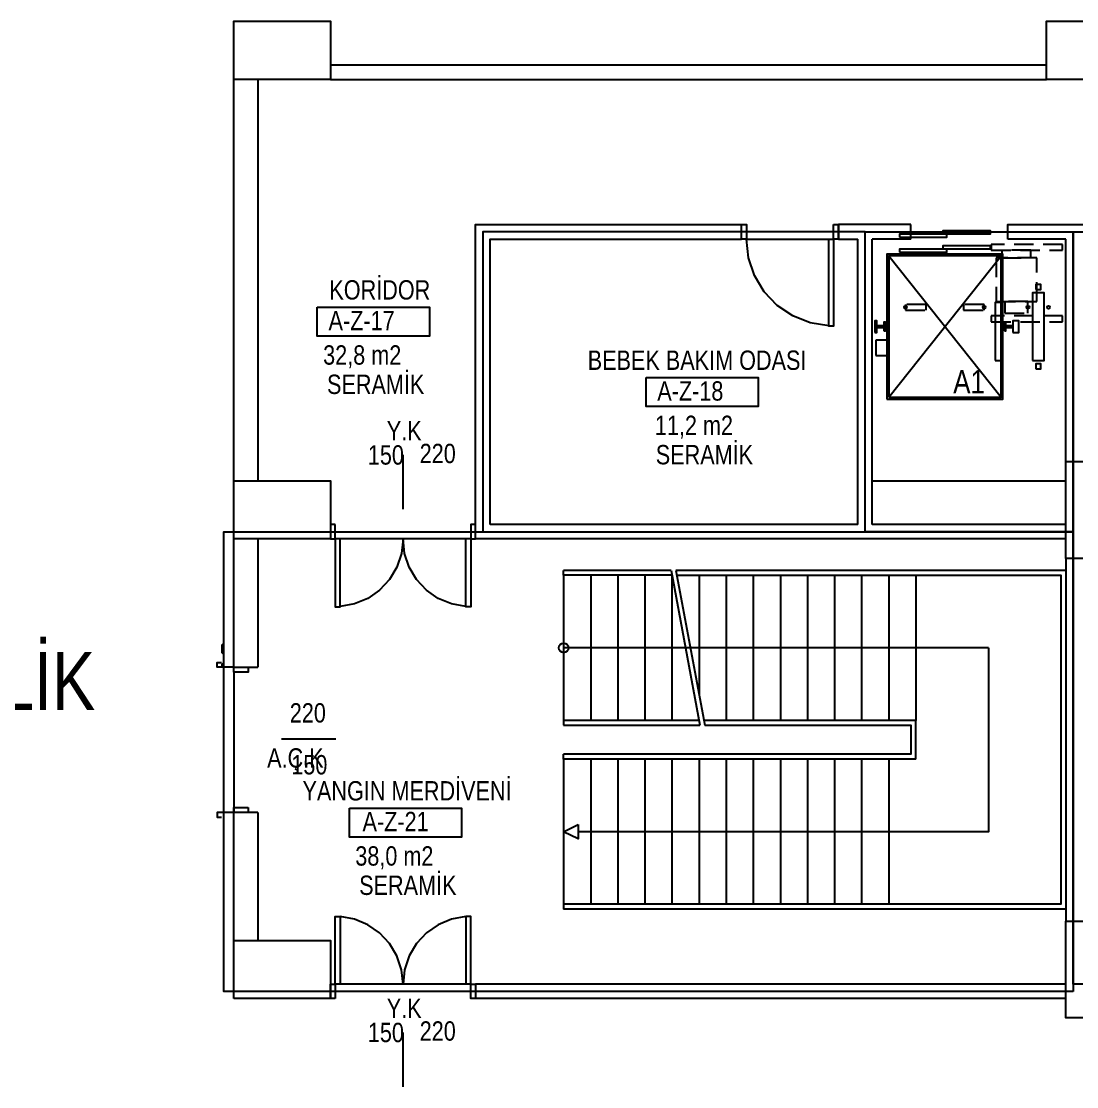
# Model space of a CAD drawing. Header units: centimetres. Extents: x 0 to 12606, y -30 to 2970.
# Drawn here: x 1160 to 1705, y 1226 to 1777 of the extents above; entities that cross this region are included whole.
import ezdxf
from ezdxf.enums import TextEntityAlignment as Align

# ---------------------------------------------------------------- set-up
doc = ezdxf.new("R2010")
doc.units = ezdxf.units.CM
doc.linetypes.add('DASHED', pattern=[15, 10, -5])
for name, color, linetype in [('SCOTT-ANTET', 4, 'CONTINUOUS'), ('SCOTT-HALAT', 6, 'CONTINUOUS'), ('SCOTT-ISARET', 1, 'CONTINUOUS'), ('SCOTT-KA', 30, 'CONTINUOUS'), ('SCOTT-KABIN', 5, 'CONTINUOUS'), ('SCOTT-KAPI', 3, 'CONTINUOUS'), ('SCOTT-MIMARI', 8, 'CONTINUOUS'), ('SCOTT-MOTOR-GIZLI', 6, 'DASHED'), ('SCOTT-RAY', 1, 'CONTINUOUS')]:
    doc.layers.add(name, color=color, linetype=linetype)
doc.styles.get("Standard").update_dxf_attribs({"font": 'arial.ttf', "width": 0.8})

msp = doc.modelspace()

# ---------------------------------------------------------------- linework, layer by layer
at = {"layer": 'SCOTT-HALAT'}
for centre in [(1616.95, 1629.05), (1657.55, 1629.05), (1680.2, 1629.05), (1690.8, 1629.05)]:
    msp.add_circle(centre, 0.75, dxfattribs=at)
at = {"layer": 'SCOTT-KA'}
msp.add_lwpolyline([(1682.5, 1601.55), (1688.5, 1601.55), (1688.5, 1636.55), (1682.5, 1636.55)], close=True, dxfattribs=at)
at = {"layer": 'SCOTT-KABIN'}
for p, q in [((1608.25, 1582.55), (1666.25, 1655.55)), ((1608.25, 1655.55), (1666.25, 1582.55))]:
    msp.add_line(p, q, dxfattribs=at)
for points in [[(1607.25, 1581.55), (1667.25, 1581.55), (1667.25, 1656.55), (1607.25, 1656.55)], [(1608.25, 1582.55), (1666.25, 1582.55), (1666.25, 1655.55), (1608.25, 1655.55)], [(1663.25, 1601.55), (1666.25, 1601.55), (1666.25, 1631.55), (1663.25, 1631.55)]]:
    msp.add_lwpolyline(points, close=True, dxfattribs=at)
at = {"layer": 'SCOTT-KAPI'}
for points in [[(1636.25, 1667.05), (1660.75, 1667.05), (1660.75, 1668.55), (1636.25, 1668.55)], [(1613.75, 1665.3), (1638.25, 1665.3), (1638.25, 1666.8), (1613.75, 1666.8)], [(1613.75, 1657.55), (1638.25, 1657.55), (1638.25, 1659.05), (1613.75, 1659.05)], [(1636.25, 1659.3), (1660.75, 1659.3), (1660.75, 1660.8), (1636.25, 1660.8)]]:
    msp.add_lwpolyline(points, close=True, dxfattribs=at)
at = {"layer": 'SCOTT-MIMARI'}
for p, q in [((1269.74, 1539.3), (1269.74, 1746.8)), ((1282.24, 1746.8), (1282.24, 1539.3)), ((1532.24, 1664.3), (1532.24, 1671.8)), ((1619.74, 1671.8), (1582.24, 1671.8)), ((1582.24, 1664.3), (1582.24, 1671.8)), ((1534.74, 1664.3), (1579.74, 1664.3)), ((1592.24, 1516.8), (1592.24, 1664.3)), ((1619.74, 1664.3), (1599.74, 1664.3)), ((1599.74, 1516.8), (1599.74, 1664.3)), ((1699.74, 1664.3), (1669.74, 1664.3)), ((1699.74, 1549.3), (1699.74, 1664.3)), ((1599.74, 1539.3), (1699.74, 1539.3)), ((1592.24, 1516.8), (1402.24, 1516.8)), ((1699.74, 1516.8), (1599.74, 1516.8)), ((1269.74, 1443.05), (1269.74, 1509.3)), ((1282.24, 1509.3), (1282.24, 1443.05)), ((1392.24, 1509.3), (1322.24, 1509.3)), ((1699.74, 1499.3), (1699.74, 1311.8)), ((1495.77, 1493.05), (1440.24, 1493.05)), ((1699.74, 1493.05), (1498.27, 1493.05)), ((1496.24, 1490.55), (1440.24, 1490.55)), ((1269.74, 1443.05), (1264.74, 1443.05)), ((1269.74, 1440.55), (1269.74, 1370.55)), ((1510.24, 1415.55), (1440.24, 1415.55)), ((1440.24, 1415.55), (1440.24, 1413.05)), ((1622.24, 1415.55), (1512.74, 1415.55)), ((1622.24, 1395.55), (1622.24, 1415.55)), ((1440.24, 1395.55), (1440.24, 1398.05)), ((1622.24, 1395.55), (1440.24, 1395.55)), ((1269.74, 1368.05), (1264.74, 1368.05)), ((1282.24, 1368.05), (1269.74, 1368.05)), ((1269.74, 1301.8), (1269.74, 1368.05)), ((1282.24, 1368.05), (1282.24, 1301.8)), ((1440.24, 1320.55), (1440.24, 1318.05)), ((1699.74, 1318.05), (1440.24, 1318.05)), ((1319.74, 1279.3), (1319.74, 1271.8)), ((1392.24, 1279.3), (1322.24, 1279.3)), ((1699.74, 1279.3), (1394.74, 1279.3)), ((1394.74, 1279.3), (1394.74, 1271.8)), ((1699.74, 1271.8), (1394.74, 1271.8))]:
    msp.add_line(p, q, dxfattribs=at)
for points in [[(1269.74, 1746.8), (1269.74, 1776.8), (1319.74, 1776.8), (1319.74, 1746.8), (1269.74, 1746.8)], [(1689.74, 1746.8), (1689.74, 1776.8), (1739.74, 1776.8), (1739.74, 1746.8), (1689.74, 1746.8)], [(1319.74, 1754.3), (1689.74, 1754.3)], [(1319.74, 1746.8), (1689.74, 1746.8)], [(1699.74, 1509.3), (1394.74, 1509.3), (1394.74, 1671.8), (1532.24, 1671.8)], [(1398.49, 1513.05), (1595.99, 1513.05), (1595.99, 1668.05), (1398.49, 1668.05), (1398.49, 1513.05)], [(1532.24, 1671.8), (1534.74, 1671.8), (1534.74, 1664.3), (1532.24, 1664.3), (1532.24, 1671.8)], [(1579.74, 1671.8), (1582.24, 1671.8), (1582.24, 1664.3), (1579.74, 1664.3), (1579.74, 1671.8)], [(1703.49, 1513.05), (1595.99, 1513.05), (1595.99, 1668.05), (1703.49, 1668.05), (1703.49, 1513.05)], [(1619.74, 1664.3), (1619.74, 1671.8)], [(1669.74, 1664.3), (1669.74, 1671.8), (1789.74, 1671.8)], [(1703.49, 1668.05), (1929.74, 1668.05), (1929.74, 1279.3), (1703.49, 1279.3), (1703.49, 1668.05)], [(1402.24, 1516.8), (1402.24, 1664.3), (1532.24, 1664.3)], [(1577.24, 1619.37), (1567.65, 1620.95), (1558.62, 1624.56), (1550.58, 1630.02), (1543.9, 1637.09), (1538.89, 1645.42), (1535.79, 1654.63), (1534.74, 1664.3)], [(1579.74, 1664.3), (1579.74, 1619.3), (1577.24, 1619.3), (1577.24, 1664.3)], [(1582.24, 1664.3), (1592.24, 1664.3)], [(1312.94, 1629.07), (1370.94, 1629.07), (1370.94, 1614.07), (1312.94, 1614.07), (1312.94, 1629.07)], [(1482.82, 1592.71), (1540.82, 1592.71), (1540.82, 1577.71), (1482.82, 1577.71), (1482.82, 1592.71)], [(1357.24, 1524.71), (1357.24, 1552.71)], [(1729.74, 1499.3), (1699.74, 1499.3), (1699.74, 1549.3), (1729.74, 1549.3), (1729.74, 1499.3)], [(1269.74, 1509.3), (1269.74, 1539.3), (1319.74, 1539.3), (1319.74, 1509.3), (1269.74, 1509.3)], [(1322.24, 1516.8), (1319.74, 1516.8), (1319.74, 1509.3), (1322.24, 1509.3), (1322.24, 1516.8)], [(1394.74, 1516.8), (1392.24, 1516.8), (1392.24, 1509.3), (1394.74, 1509.3), (1394.74, 1516.8)], [(1703.49, 1275.55), (1264.74, 1275.55), (1264.74, 1513.05), (1703.49, 1513.05), (1703.49, 1275.55)], [(1322.24, 1509.3), (1322.24, 1474.3), (1324.74, 1474.3), (1324.74, 1509.3)], [(1357.24, 1509.3), (1356.44, 1501.86), (1354.08, 1494.76), (1350.26, 1488.32), (1345.16, 1482.85), (1339.01, 1478.58), (1332.1, 1475.72), (1324.74, 1474.39)], [(1389.74, 1474.39), (1382.37, 1475.72), (1375.46, 1478.58), (1369.32, 1482.85), (1364.22, 1488.32), (1360.4, 1494.76), (1358.04, 1501.86), (1357.24, 1509.3)], [(1392.24, 1509.3), (1392.24, 1474.3), (1389.74, 1474.3), (1389.74, 1509.3)], [(1440.24, 1490.55), (1440.24, 1493.05)], [(1495.77, 1493.05), (1510.7, 1413.05)], [(1498.27, 1493.05), (1513.2, 1413.05)], [(1699.74, 1493.05), (1699.74, 1318.05)], [(1498.74, 1490.55), (1697.24, 1490.55), (1697.24, 1320.55), (1440.24, 1320.55)], [(1440.24, 1490.55), (1440.24, 1415.55)], [(1454.24, 1490.55), (1454.24, 1415.55)], [(1468.24, 1490.55), (1468.24, 1415.55)], [(1482.24, 1490.55), (1482.24, 1415.55)], [(1496.24, 1490.55), (1496.24, 1415.55)], [(1510.24, 1490.55), (1510.24, 1428.94)], [(1524.24, 1490.55), (1524.24, 1415.55)], [(1538.24, 1490.55), (1538.24, 1415.55)], [(1552.24, 1490.55), (1552.24, 1415.55)], [(1566.24, 1490.55), (1566.24, 1415.55)], [(1580.24, 1490.55), (1580.24, 1415.55)], [(1594.24, 1490.55), (1594.24, 1415.55)], [(1608.24, 1490.55), (1608.24, 1415.55)], [(1622.24, 1490.55), (1622.24, 1415.55)], [(1263.74, 1443.05), (1263.74, 1444.55), (1264.74, 1445.55), (1264.74, 1449.55), (1263.74, 1450.55), (1263.74, 1454.55), (1264.74, 1455.55)], [(1659.74, 1453.05), (1440.24, 1453.05)], [(1659.74, 1453.05), (1659.74, 1358.05), (1447.74, 1358.05)], [(1269.74, 1440.55), (1269.74, 1443.05), (1261.24, 1443.05), (1261.24, 1445.55), (1263.49, 1445.55)], [(1269.74, 1443.05), (1282.24, 1443.05)], [(1277.24, 1443.05), (1277.24, 1440.55), (1269.74, 1440.55), (1269.74, 1443.05), (1277.24, 1443.05)], [(1440.24, 1413.05), (1510.7, 1413.05)], [(1513.2, 1413.05), (1619.74, 1413.05), (1619.74, 1398.05), (1440.24, 1398.05)], [(1322.53, 1405.83), (1294.53, 1405.83)], [(1440.24, 1395.55), (1440.24, 1320.55)], [(1454.24, 1395.55), (1454.24, 1320.55)], [(1468.24, 1395.55), (1468.24, 1320.55)], [(1482.24, 1395.55), (1482.24, 1320.55)], [(1496.24, 1395.55), (1496.24, 1320.55)], [(1510.24, 1395.55), (1510.24, 1320.55)], [(1524.24, 1395.55), (1524.24, 1320.55)], [(1538.24, 1395.55), (1538.24, 1320.55)], [(1552.24, 1395.55), (1552.24, 1320.55)], [(1566.24, 1395.55), (1566.24, 1320.55)], [(1580.24, 1395.55), (1580.24, 1320.55)], [(1594.24, 1395.55), (1594.24, 1320.55)], [(1608.24, 1395.55), (1608.24, 1320.55)], [(1269.74, 1370.55), (1269.74, 1368.05), (1261.24, 1368.05), (1261.24, 1365.55), (1263.49, 1365.55)], [(1277.24, 1370.55), (1277.24, 1368.05), (1269.74, 1368.05), (1269.74, 1370.55), (1277.24, 1370.55)], [(1329.54, 1370.21), (1387.54, 1370.21), (1387.54, 1355.21), (1329.54, 1355.21), (1329.54, 1370.21)], [(1447.74, 1361.8), (1447.74, 1354.3), (1440.24, 1358.05), (1447.74, 1361.8)], [(1322.24, 1279.3), (1322.24, 1314.3), (1324.74, 1314.3), (1324.74, 1279.3)], [(1357.24, 1279.3), (1356.44, 1286.74), (1354.08, 1293.84), (1350.26, 1300.27), (1345.16, 1305.75), (1339.01, 1310.01), (1332.1, 1312.88), (1324.74, 1314.21)], [(1389.74, 1314.21), (1382.37, 1312.88), (1375.46, 1310.01), (1369.32, 1305.75), (1364.22, 1300.27), (1360.4, 1293.84), (1358.04, 1286.74), (1357.24, 1279.3)], [(1392.24, 1279.3), (1392.24, 1314.3), (1389.74, 1314.3), (1389.74, 1279.3)], [(1729.74, 1261.8), (1699.74, 1261.8), (1699.74, 1311.8), (1729.74, 1311.8), (1729.74, 1261.8)], [(1269.74, 1271.8), (1269.74, 1301.8), (1319.74, 1301.8), (1319.74, 1271.8), (1269.74, 1271.8)], [(1322.24, 1271.8), (1319.74, 1271.8), (1319.74, 1279.3), (1322.24, 1279.3), (1322.24, 1271.8)], [(1394.74, 1271.8), (1392.24, 1271.8), (1392.24, 1279.3), (1394.74, 1279.3), (1394.74, 1271.8)], [(1357.24, 1226.3), (1357.24, 1254.3)]]:
    msp.add_lwpolyline(points, dxfattribs=at)
msp.add_circle((1440.24, 1453.05), 2.5, dxfattribs=at)
at = {"layer": 'SCOTT-MOTOR-GIZLI'}
for points in [[(1661.25, 1658.55), (1698, 1658.55), (1698, 1661.55), (1661.25, 1661.55)], [(1666.7, 1654.55), (1681.7, 1654.55), (1681.7, 1658.55), (1666.7, 1658.55)], [(1663.7, 1632.05), (1684.7, 1632.05), (1684.7, 1654.55), (1663.7, 1654.55)], [(1616.95, 1627.55), (1627.55, 1627.55), (1627.55, 1630.55), (1616.95, 1630.55)], [(1646.95, 1627.55), (1657.55, 1627.55), (1657.55, 1630.55), (1646.95, 1630.55)], [(1668.2, 1626.05), (1680.2, 1626.05), (1680.2, 1632.05), (1668.2, 1632.05)], [(1661.25, 1621.55), (1698, 1621.55), (1698, 1624.55), (1661.25, 1624.55)], [(1601.5, 1604.05), (1607.5, 1604.05), (1607.5, 1612.05), (1601.5, 1612.05)]]:
    msp.add_lwpolyline(points, close=True, dxfattribs=at)
at = {"layer": 'SCOTT-RAY'}
for points in [[(1684.25, 1638.3), (1686.75, 1638.3), (1686.75, 1640.8), (1684.25, 1640.8)], [(1601, 1616.05), (1602.05, 1616.05), (1602.05, 1622.05), (1601, 1622.05)], [(1602.05, 1618.65), (1605.7, 1618.65), (1605.7, 1619.45), (1602.05, 1619.45)], [(1605.7, 1616.83), (1606.5, 1616.83), (1606.5, 1621.27), (1605.7, 1621.27)], [(1668, 1616.83), (1668.8, 1616.83), (1668.8, 1621.27), (1668, 1621.27)], [(1668.8, 1618.65), (1672.45, 1618.65), (1672.45, 1619.45), (1668.8, 1619.45)], [(1672.45, 1616.05), (1675.45, 1616.05), (1675.45, 1622.05), (1672.45, 1622.05)], [(1684.25, 1597.3), (1686.75, 1597.3), (1686.75, 1599.8), (1684.25, 1599.8)]]:
    msp.add_lwpolyline(points, close=True, dxfattribs=at)

# ---------------------------------------------------------------- texts
at = {"layer": 'SCOTT-ANTET', "width": 0.8}
msp.add_text('ROTAŞ MÜHENDİSLİK.PROJE.MÜŞAVİRLİK', height=30, dxfattribs=at).set_placement((510.86, 1450.96), align=Align.TOP_LEFT)
at = {"layer": 'SCOTT-ISARET', "width": 0.8}
msp.add_text('A1', height=12, dxfattribs=at).set_placement((1649.75, 1590.55), align=Align.MIDDLE_CENTER)
at = {"layer": 'SCOTT-MIMARI', "width": 0.8}
for s, p in [('KORİDOR', (1319.18, 1633.03)), ('A-Z-17', (1318.76, 1617.16)), ('32,8 m2', (1315.97, 1599.39)), ('BEBEK BAKIM ODASI', (1452.69, 1596.68)), ('SERAMİK', (1317.98, 1584.22)), ('A-Z-18', (1488.64, 1580.8)), ('Y.K', (1348.86, 1560.21)), ('11,2 m2', (1487.38, 1563.03)), ('220', (1365.86, 1548.49)), ('SERAMİK', (1487.86, 1547.87)), ('150', (1339.07, 1547.73)), ('220', (1298.74, 1414.46)), ('A.Ç.K', (1287.03, 1391.17)), ('150', (1299.51, 1387.66)), ('YANGIN MERDİVENİ', (1305.32, 1374.18)), ('A-Z-21', (1336.32, 1358.31)), ('38,0 m2', (1332.58, 1340.53)), ('SERAMİK', (1334.59, 1325.37)), ('Y.K', (1348.86, 1261.8)), ('150', (1339.07, 1249.32)), ('220', (1365.86, 1250.08))]:
    msp.add_text(s, height=10, dxfattribs=at).set_placement(p)

doc.saveas('drawing.dxf')
